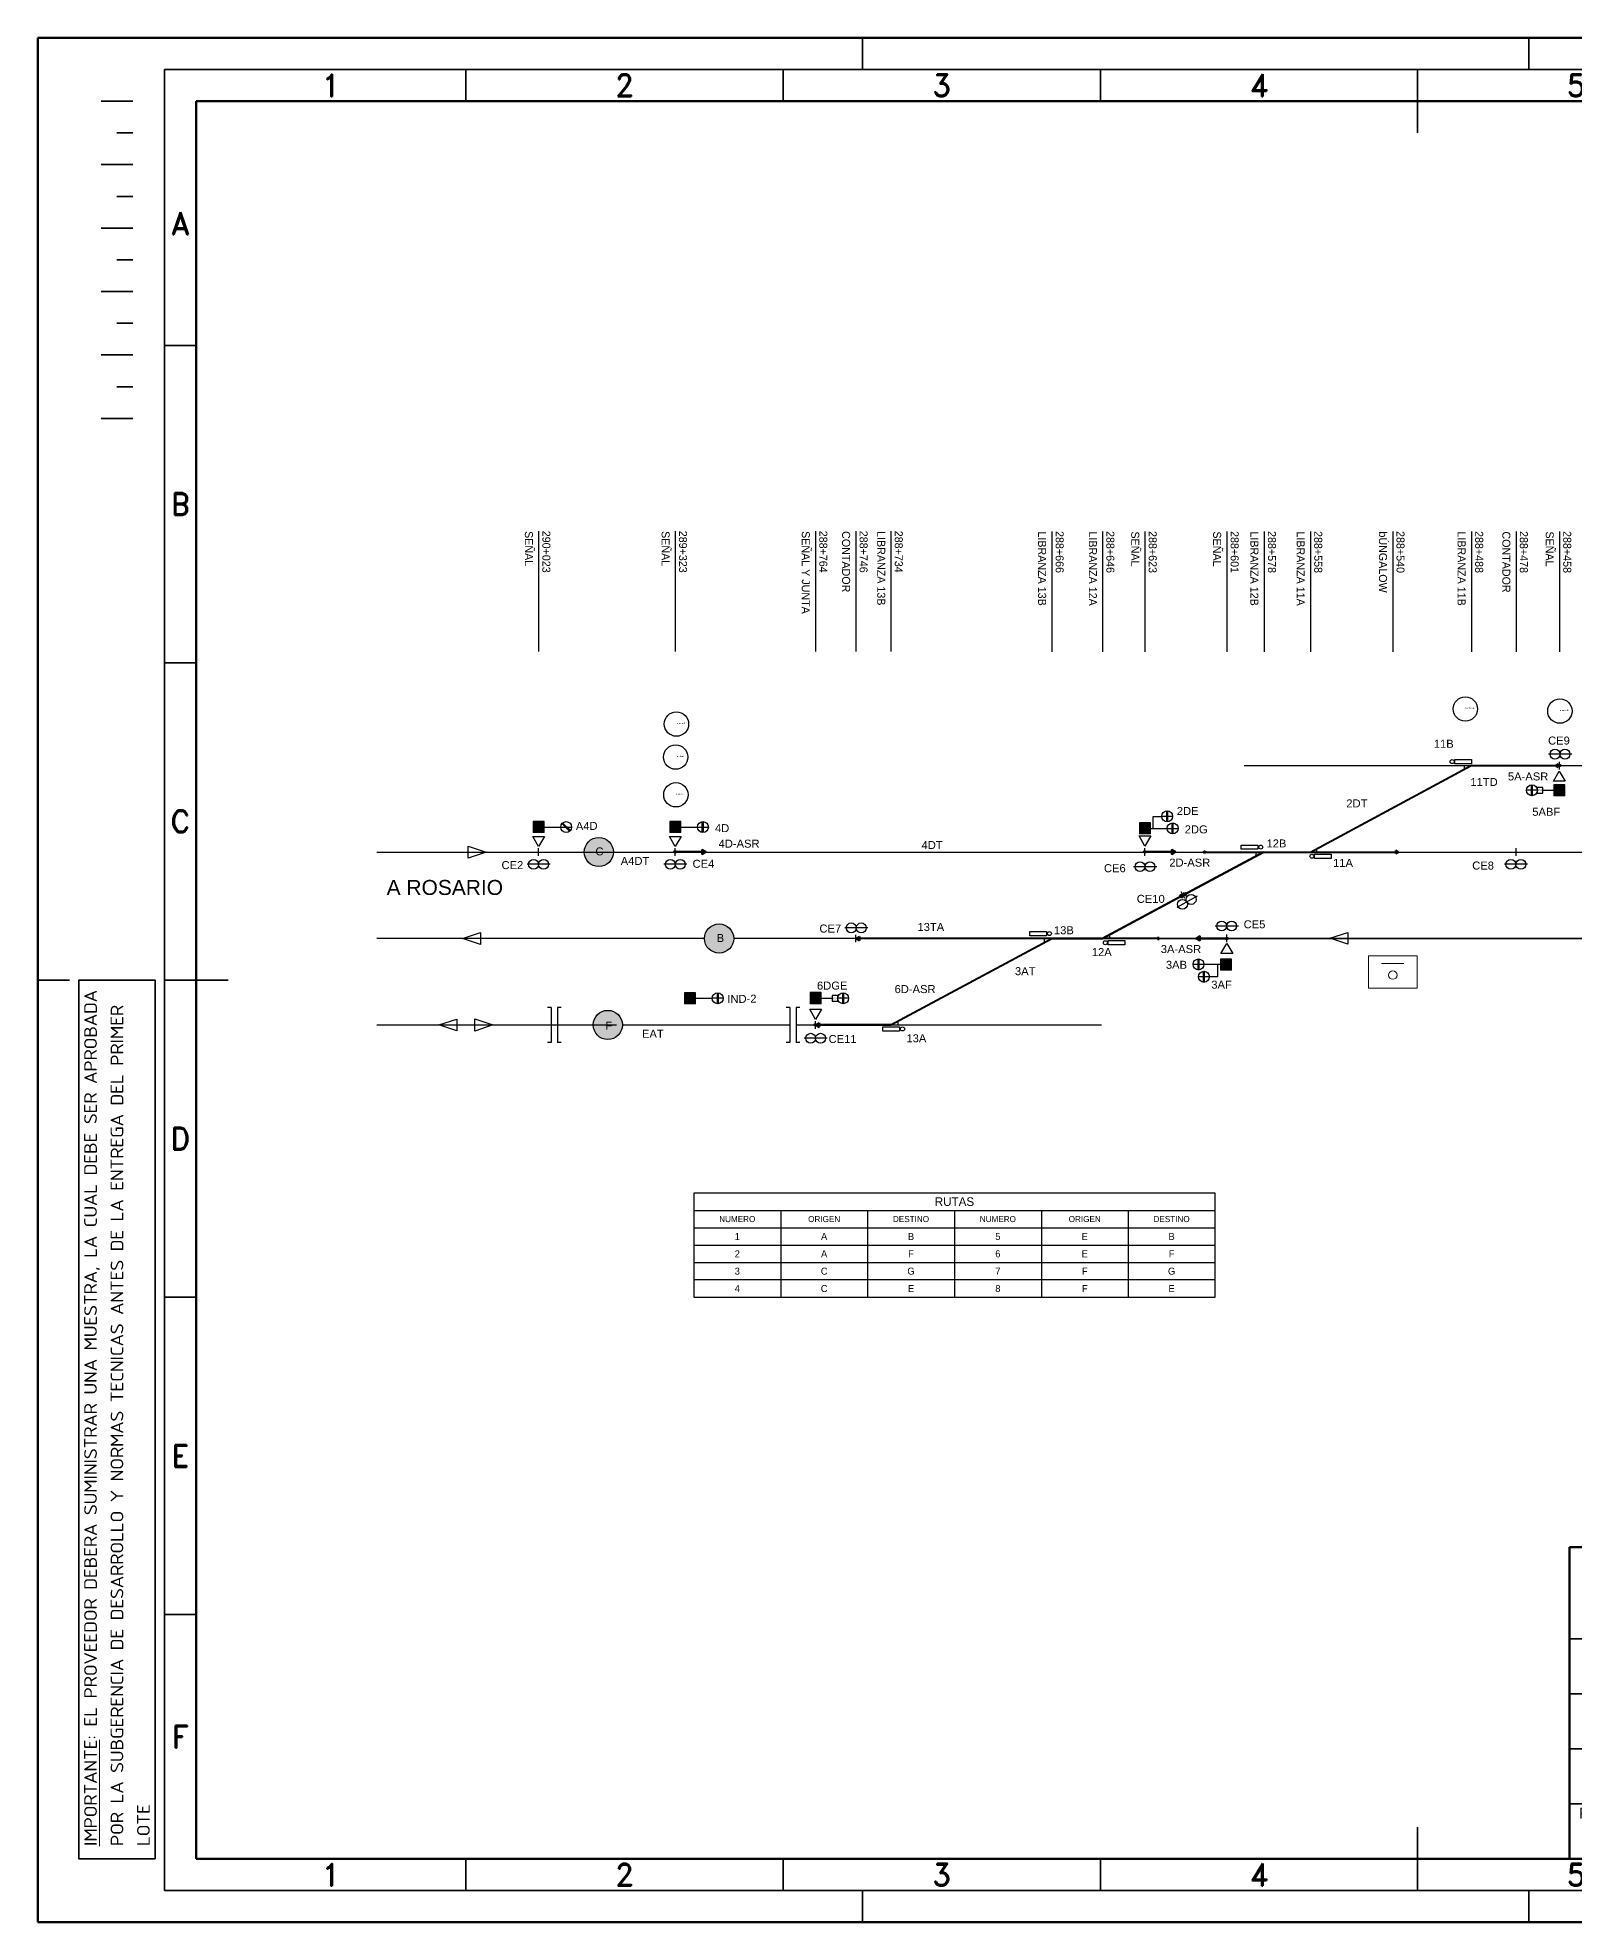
# Model space of a CAD drawing. Header units: millimetres. Extents: x -2239 to 4281, y -4228 to -777.
# Drawn here: x -2239 to 182, y -4228 to -1258 of the extents above; entities that cross this region are included whole.
import ezdxf
from ezdxf.enums import TextEntityAlignment as Align

# ---------------------------------------------------------------- set-up
doc = ezdxf.new("R2010")
doc.units = ezdxf.units.MM
doc.linetypes.add('CENTROX2', pattern=[4, 2.5, -0.5, 0.5, -0.5])
for name, color, linetype, lineweight in [('ASR ASC', 30, 'Continuous', 40), ('ASR DESC', 194, 'Continuous', 40), ('CV1', 14, 'Continuous', 30), ('CV2', 80, 'Continuous', 30), ('CV3', 160, 'Continuous', 30), ('CV6', 130, 'Continuous', 30), ('CV7', 84, 'Continuous', 30), ('EJES', 2, 'CENTROX2', 18), ('Rotulo-Lineas medias', 250, 'Continuous', 35), ('Rótulo-Lineas gruesas', 250, 'Continuous', 70), ('TEXTO', 250, 'Continuous', 18)]:
    doc.layers.add(name, color=color, linetype=linetype, lineweight=lineweight)
for name, color, linetype in [('ATS+CE', 7, 'Continuous'), ('Bases', 7, 'Continuous'), ('BOTONES', 214, 'Continuous'), ('PDF2_Geometría', 7, 'Continuous'), ('PDF2_Texto', 7, 'Continuous'), ('Señales', 7, 'Continuous'), ('Viewport', 7, 'Continuous')]:
    doc.layers.add(name, color=color, linetype=linetype)
doc.layers.add('Trenes Argentinos azu', color=144, linetype='Continuous', lineweight=0, true_color=0x226dab)
doc.layers.add('Trenes Argentinos Celeste', color=153, linetype='Continuous', lineweight=0, true_color=0x34a3ce)
doc.styles.add('ISOCPEUR', font='isocpeur.ttf')
doc.styles.add('PDF Arial', font='arial.ttf')
doc.styles.add('ROMAND', font='romand')

# ---------------------------------------------------------------- blocks, each defined once
blk = doc.blocks.new('a3')
at = {"layer": 'Rotulo-Lineas medias'}
for p, q in [((130, 292), (130, 297)), ((235, 292), (235, 297)), ((415, 292), (20, 292)), ((20, 5), (20, 292)), ((67.5, 292), (67.5, 287)), ((117.5, 292), (117.5, 287)), ((167.5, 292), (167.5, 287)), ((217.5, 292), (217.5, 282)), ((267.5, 292), (267.5, 287)), ((317.5, 292), (317.5, 287)), ((367.5, 292), (367.5, 287)), ((415, 5), (415, 292)), ((10, 287), (15, 287)), ((12.5, 282), (15, 282)), ((10, 277), (15, 277)), ((12.5, 272), (15, 272)), ((10, 267), (15, 267)), ((12.5, 262), (15, 262)), ((10, 257), (15, 257)), ((12.5, 252), (15, 252)), ((10, 247), (15, 247)), ((25, 248.5), (20, 248.5)), ((410, 248.5), (415, 248.5)), ((12.5, 242), (15, 242)), ((15, 237), (10, 237)), ((25, 198.5), (20, 198.5)), ((410, 198.5), (415, 198.5)), ((5, 148.5), (0, 148.5)), ((30, 148.5), (20, 148.5)), ((405, 148.5), (415, 148.5)), ((25, 98.5), (20, 98.5)), ((410, 98.5), (415, 98.5)), ((25, 48.5), (20, 48.5)), ((410, 48.5), (415, 48.5)), ((217.5, 15), (217.5, 10)), ((217.5, 5), (217.5, 15)), ((67.5, 5), (67.5, 10)), ((117.5, 5), (117.5, 10)), ((167.5, 5), (167.5, 10)), ((267.5, 5), (267.5, 10)), ((317.5, 5), (317.5, 10)), ((367.5, 5), (367.5, 10)), ((415, 5), (20, 5)), ((130, 5), (130, 0)), ((235, 5), (235, 0))]:
    blk.add_line(p, q, dxfattribs=at)
blk.add_lwpolyline([(18.5, 10), (18.5, 148.5), (6.5, 148.5), (6.5, 10)], close=True, dxfattribs=at)
at = {"layer": 'Rótulo-Lineas gruesas'}
for p, q in [((420, 297), (0, 297)), ((0, 0), (0, 297)), ((420, 0), (420, 297)), ((410, 287), (25, 287)), ((25, 10), (25, 287)), ((410, 10), (410, 287)), ((410, 10), (25, 10)), ((420, 0), (0, 0))]:
    blk.add_line(p, q, dxfattribs=at)
at = {"layer": 'TEXTO', "char_height": 3.5, "attachment_point": 5, "style": 'ROMAND'}
for s, width, heights, insert in [('\\pxqc;1', 42.5, [5], (46.25, 289.5)), ('\\pxqc;2', 50, [5], (92.5, 289.5)), ('\\pxqc;3', 50, [5], (142.5, 289.5)), ('\\pxqc;4', 50, [5], (192.5, 289.5)), ('\\pxqc;5', 50, [5], (242.5, 289.5)), ('\\pxqc;6', 50, [5], (292.5, 289.5)), ('\\pxqc;7', 50, [5], (342.5, 289.5)), ('\\pxqc;8', 42.5, [5], (388.75, 289.5)), ('\\pxqc;A', 5, [38.5], (22.5, 267.75)), ('\\pxqc;A', 5, [38.5], (412.5, 267.75)), ('\\pxqc;B', 5, [50], (22.5, 223.5)), ('\\pxqc;B', 5, [50], (412.5, 223.5)), ('\\pxqc;C', 5, [50], (22.5, 173.5)), ('\\pxqc;C', 5, [50], (412.5, 173.5)), ('\\pxqc;D', 5, [50], (22.5, 123.5)), ('\\pxqc;D', 5, [50], (412.5, 123.5)), ('\\pxqc;E', 5, [50], (22.5, 73.5)), ('\\pxqc;E', 5, [50], (412.5, 73.5)), ('\\pxqc;F', 5, [38.5], (22.5, 29.25)), ('\\pxqc;F', 5, [38.5], (412.5, 29.25)), ('\\pxqc;1', 42.5, [5], (46.25, 7.5)), ('\\pxqc;2', 50, [5], (92.5, 7.5)), ('\\pxqc;3', 50, [5], (142.5, 7.5)), ('\\pxqc;4', 50, [5], (192.5, 7.5)), ('\\pxqc;5', 50, [5], (242.5, 7.5)), ('\\pxqc;6', 50, [5], (292.5, 7.5)), ('\\pxqc;7', 50, [5], (342.5, 7.5)), ('\\pxqc;8', 42.5, [5], (388.75, 7.5))]:
    blk.add_mtext_dynamic_manual_height_columns(s, width=width, gutter_width=8.5, heights=heights, dxfattribs=dict(at, insert=insert))
at = {"layer": 'TEXTO', "insert": (12.5, 12), "char_height": 2, "attachment_point": 4, "rotation": 90, "style": 'ISOCPEUR'}
blk.add_mtext_dynamic_manual_height_columns('\\pxsm1.25;{\\W1.1;\\T0.97;\\LIMPORTANTE\\l: EL PROVEEDOR DEBERA SUMINISTRAR UNA MUESTRA, LA CUAL DEBE SER APROBADA POR LA SUBGERENCIA DE DESARROLLO Y NORMAS TECNICAS ANTES DE LA ENTREGA DEL PRIMER LOTE}', width=135.1933, gutter_width=9, heights=[0], dxfattribs=at)
blk = doc.blocks.new('Logo institucional')
at = {"layer": 'Trenes Argentinos Celeste'}
h = blk.add_hatch(color=256, dxfattribs=at)
h.dxf.hatch_style = 1
h.paths.add_polyline_path([(-22.5, -4.75), (-22, -4.75), (-22, 4.75), (-22.5, 4.75)])
blk.add_lwpolyline([(-22.5, 4.75), (-22, 4.75), (-22, -4.75), (-22.5, -4.75)], close=True, dxfattribs=at)
at = {"layer": 'Trenes Argentinos azu', "insert": (-20, -0.14), "char_height": 2.5, "attachment_point": 1, "style": 'ROMAND'}
blk.add_mtext_dynamic_manual_height_columns('\\pxsm1.05,ql,t4;{\\fGotham Bold|b1|i0|c0|p2;\\H1.6x;\\T0.97;OPERACIONES}', width=42.5, gutter_width=9, heights=[4.11], dxfattribs=at)
at = {"layer": 'Trenes Argentinos Celeste', "insert": (-20, 4.29), "char_height": 2.5, "attachment_point": 1, "style": 'ROMAND'}
blk.add_mtext_dynamic_manual_height_columns('\\pxsm1.05,ql,t4;{\\fGotham Bold|b1|i0|c0|p2;\\T0.98;TRENES ARGENTINOS}', width=42.5, gutter_width=9, heights=[0], dxfattribs=at)
blk = doc.blocks.new('Rotulo SOFSE2')
blk.add_lwpolyline([(-110.5, 5.5), (-110.5, 3.5), (-106.5, 2.5), (-106.5, 6.5), (-110.5, 5.5)])
for radius in [2, 1]:
    blk.add_circle((-101.5, 4.5), radius)
at = {"layer": 'EJES', "ltscale": 0.5}
blk.add_line((-101.5, 7.5), (-101.5, 1.5), dxfattribs=at)
at = {"layer": 'EJES'}
blk.add_line((-111.5, 4.5), (-98.5, 4.5), dxfattribs=at)
at = {"layer": 'Rotulo-Lineas medias'}
for p, q in [((-113, 51), (-113, 0)), ((-175, 36), (-113, 36)), ((0, 27), (-175, 27)), ((-97, 27), (-97, 0)), ((-57, 27), (-57, 0)), ((-41, 27), (-41, 0)), ((-9, 27), (-9, 18)), ((-41, 22.5), (-113, 22.5)), ((0, 18), (-175, 18)), ((-113, 13.5), (-41, 13.5)), ((0, 9), (-175, 9)), ((-77, 9), (-77, 0))]:
    blk.add_line(p, q, dxfattribs=at)
blk.add_lwpolyline([(-4.5, 23.75), (-7.5, 18.8), (-1.5, 18.8)], close=True, dxfattribs=at)
at = {"layer": 'Rótulo-Lineas gruesas'}
for p, q in [((-175, 51), (-175, 0)), ((-175, 51), (0, 51)), ((0, 51), (0, 0)), ((0, 0), (-175, 0))]:
    blk.add_line(p, q, dxfattribs=at)
at = {"layer": 'TEXTO'}
blk.add_line((-48.56, 4.22), (-49.44, 1.78), dxfattribs=at)
blk.add_blockref('Logo institucional', (-144, 43.5), dxfattribs=at)
at = {"layer": 'TEXTO', "style": 'ISOCPEUR'}
for s, width, gutter_width, heights, insert, char_height, attachment_point in [('{\\W1.1;GERENCIA DE INGENIERIA E INFRAESTRUCTURA}', 60.964, 9, [10.57], (-144, 31.5), 3, 5), ('\\pxql;{\\W1.1;PLANO N°:}', 17.0372, 10, [0], (-40, 26), 1.8, 1), ('\\pxqc;{\\W1.1;REV.}', 6.0127, 10, [0], (-7.51, 26), 1.8, 1), ('{\\W1.1;DIBUJO:}', 12.5, 9, [0], (-111.8, 20.25), 1.8, 4), ('{\\W1.1;REVISO:}', 12.5, 9, [0], (-111.8, 15.75), 1.8, 4), ('{\\W1.1;SE COMPLEMENTA CON:}', 28.0595, 10, [0], (-40, 17), 1.8, 1), ('{\\W1.1;APROBO:}', 12.5, 9, [0], (-111.8, 11.25), 1.8, 4), ('\\pxsm0.9;{\\W1.1;Representación cotas y símbolos: Normas IRAM.\\PTolerancias no indicadas según IRAM:\\P2768-1 Clase m y 2768-2 Clase K.}', 63.25, 10, [0], (-144, 4.5), 1.8, 5), ('{\\W1.1;ESCALA}', 17.5, 12.5, [0], (-87, 6), 1.8, 5), ('{\\W1.1;FORMATO}', 17.5, 12.5, [0], (-67, 6), 1.8, 5), ('{\\W1.1;HOJA}', 14.9699, 12.5, [0], (-49, 6), 1.8, 5), ('{\\W1.1;CATALOGO:}', 14.0753, 10, [0], (-40, 8), 1.8, 1)]:
    blk.add_mtext_dynamic_manual_height_columns(s, width=width, gutter_width=gutter_width, heights=heights, dxfattribs=dict(at, insert=insert, char_height=char_height, attachment_point=attachment_point))
at = {"layer": 'TEXTO', "style": 'ISOCPEUR', "width": 1.1}
for tag, height, p in [('ELEMENTO/CONJUNTO', 3, (-56.5, 47)), ('PARTE/GRUPO', 3, (-56.5, 39)), ('TEMA/CLASIFICACION', 3, (-56.5, 31)), ('FECHA_PROY_REL', 1.8, (-49, 24.75)), ('AREA', 2.5, (-144, 22.5)), ('R', 2.5, (-4.5, 20.6)), ('FECHA_DIB', 1.8, (-49, 20.25)), ('FECHA_REV', 1.8, (-49, 15.75)), ('FECHA_APROBO', 1.8, (-49, 11.25)), ('ESCALA', 1.8, (-87, 3)), ('FORMATO', 1.8, (-67, 3)), ('HN°', 1.8, (-51.5, 3)), ('HT', 1.8, (-46.5, 3))]:
    blk.add_attdef(tag, text='', height=height, dxfattribs=at).set_placement(p, align=Align.MIDDLE_CENTER)
for tag, p in [('PROY./REL.', (-112, 24.75)), ('PROYECTO/RELEVO', (-96, 24.75)), ('DIBUJO', (-96, 20.25)), ('REVISO', (-96, 15.75)), ('APROBO', (-96, 11.25))]:
    blk.add_attdef(tag, text='', height=1.8, dxfattribs=at).set_placement(p, align=Align.MIDDLE_LEFT)
blk = doc.blocks.new('identificador')
at = {"layer": 'BOTONES'}
blk.add_circle((-1233.6, -2451.6), 19.2, dxfattribs=at)
blk.add_attdef('ID1', (-1233.6, -2451.6), '', height=2.5, dxfattribs=at)

msp = doc.modelspace()

# ---------------------------------------------------------------- hatches: boundary and pattern name
at = {"layer": 'ASR ASC'}
h = msp.add_hatch(color=1, dxfattribs=at)
h.dxf.hatch_style = 1
h.paths.add_polyline_path([(157.6, -2406.3, 0.779552), (160.5, -2405.6), (159, -2405.6)])
h.paths.add_polyline_path([(157.6, -2406.3), (159, -2405.6), (157.5, -2405.6, 0.123878)])
h.paths.add_polyline_path([(157.5, -2405.6), (159, -2405.6), (160.5, -2405.6, 0.380776), (159.1, -2404.1), (159.1, -2404.2), (158.4, -2404.2, 0.301967)])
h = msp.add_hatch(color=256, dxfattribs=at)
h.dxf.hatch_style = 1
h.paths.add_polyline_path([(-432.9, -2609.2, 0.779552), (-435.7, -2609.9), (-434.2, -2609.9)])
h.paths.add_polyline_path([(-432.9, -2609.2), (-434.2, -2609.9), (-432.7, -2609.9, 0.123878)])
h.paths.add_polyline_path([(-432.7, -2609.9), (-434.2, -2609.9), (-435.7, -2609.9, 0.380776), (-434.4, -2611.4), (-434.4, -2611.3), (-433.7, -2611.3, 0.301967)])
h = msp.add_hatch(color=1, dxfattribs=at)
h.dxf.hatch_style = 1
h.paths.add_polyline_path([(-434.2, -2609.9), (-429.3, -2609.9), (-430.5, -2607.9)])
h.paths.add_polyline_path([(-434.2, -2609.9), (-430.5, -2607.9), (-431.8, -2605.7)])
h = msp.add_hatch(color=256, dxfattribs=at)
h.dxf.hatch_style = 1
h.paths.add_polyline_path([(-944.2, -2681.4), (-944.2, -2678.1), (-949.9, -2678.1)])
h.paths.add_polyline_path([(-950, -2678.1), (-944.2, -2678.1), (-944.2, -2674.7)])
h = msp.add_hatch(color=1, dxfattribs=at)
h.dxf.hatch_style = 1
edge = h.paths.add_edge_path()
edge.add_arc((-365.2, -2677.8), 1.5, 0, 360)
h.paths.add_polyline_path([(-407.7, -2681.3), (-407.7, -2678), (-413.5, -2678)])
h.paths.add_polyline_path([(-413.5, -2678), (-407.7, -2678), (-407.7, -2674.6)])
h = msp.add_hatch(color=256, dxfattribs=at)
h.dxf.hatch_style = 1
h.paths.add_polyline_path([(-1007.6, -2817.7), (-1007.6, -2814.4), (-1013.3, -2814.4)])
h.paths.add_polyline_path([(-1013.4, -2814.3), (-1007.6, -2814.3), (-1007.6, -2811)])
at = {"layer": 'ASR DESC'}
h = msp.add_hatch(color=256, dxfattribs=at)
h.dxf.hatch_style = 1
h.paths.add_polyline_path([(154.7, -2408), (154.7, -2403.1), (156.7, -2404.3)])
h.paths.add_polyline_path([(154.7, -2408), (156.7, -2404.3), (159, -2405.6)])
h = msp.add_hatch(color=1, dxfattribs=at)
h.dxf.hatch_style = 1
edge = h.paths.add_edge_path()
edge.add_arc((-1234.6, -2541.8), 1.5, 180, 540)
h.paths.add_polyline_path([(-1192, -2538.4), (-1192, -2541.7), (-1186.2, -2541.7)])
h.paths.add_polyline_path([(-1186.2, -2541.7), (-1192, -2541.7), (-1192, -2545.1)])
h = msp.add_hatch(color=1, dxfattribs=at)
h.dxf.hatch_style = 1
edge = h.paths.add_edge_path()
edge.add_arc((-494.3, -2541.8), 1.5, 180, 540)
h.paths.add_polyline_path([(-451.8, -2538.4), (-451.8, -2541.7), (-445.9, -2541.7)])
h.paths.add_polyline_path([(-445.9, -2541.7), (-451.8, -2541.7), (-451.8, -2545.1)])
h = msp.add_hatch(color=256, dxfattribs=at)
h.dxf.hatch_style = 1
h.paths.add_polyline_path([(-401.7, -2541.8, 0.123825), (-401.5, -2542.5), (-398.9, -2541.1, 0.779636)])
h.paths.add_polyline_path([(-398.7, -2541.8, 0.123825), (-398.9, -2541.1), (-401.5, -2542.5, 0.779636)])
h = msp.add_hatch(color=256, dxfattribs=at)
h.dxf.hatch_style = 1
h.paths.add_polyline_path([(-98.9, -2544.3), (-98.9, -2539.4), (-96.9, -2540.5)])
h.paths.add_polyline_path([(-98.9, -2544.3), (-96.9, -2540.5), (-94.6, -2541.8)])
h = msp.add_hatch(color=1, dxfattribs=at)
h.dxf.hatch_style = 1
h.paths.add_polyline_path([(-436.8, -2614.1), (-439.2, -2609.8), (-436.8, -2609.9)])
h.paths.add_polyline_path([(-436.8, -2614.1), (-436.8, -2609.9), (-434.2, -2609.9)])
h = msp.add_hatch(color=1, dxfattribs=at)
h.dxf.hatch_style = 1
h.paths.add_polyline_path([(-1014.9, -2814.3, 0.123825), (-1014.7, -2815), (-1012.1, -2813.6, 0.779636)])
h.paths.add_polyline_path([(-1011.9, -2814.3, 0.123825), (-1012.1, -2813.6), (-1014.7, -2815, 0.779636)])
at = {"layer": 'Bases'}
h = msp.add_hatch(color=256, dxfattribs=at)
h.dxf.hatch_style = 1
h.paths.add_polyline_path([(150, -2453.3), (167.4, -2453.3), (167.4, -2435.9), (150, -2435.9)])
h = msp.add_hatch(color=256, dxfattribs=at)
h.dxf.hatch_style = 1
h.paths.add_polyline_path([(-1458.7, -2511.3), (-1441.3, -2511.3), (-1441.3, -2493.8), (-1458.7, -2493.8)])
h = msp.add_hatch(color=256, dxfattribs=at)
h.dxf.hatch_style = 1
h.paths.add_polyline_path([(-1243.3, -2511.3), (-1225.8, -2511.3), (-1225.8, -2493.8), (-1243.3, -2493.8)])
h = msp.add_hatch(color=256, dxfattribs=at)
h.dxf.hatch_style = 1
h.paths.add_polyline_path([(-503, -2513.4), (-485.5, -2513.4), (-485.5, -2495.9), (-503, -2495.9)])
h = msp.add_hatch(color=256, dxfattribs=at)
h.dxf.hatch_style = 1
h.paths.add_polyline_path([(-375.3, -2727.9), (-357.9, -2727.9), (-357.9, -2710.4), (-375.3, -2710.4)])
h = msp.add_hatch(color=256, dxfattribs=at)
h.dxf.hatch_style = 1
h.paths.add_polyline_path([(-1219.9, -2781.1), (-1202.5, -2781.1), (-1202.5, -2763.6), (-1219.9, -2763.6)])
h = msp.add_hatch(color=256, dxfattribs=at)
h.dxf.hatch_style = 1
h.paths.add_polyline_path([(-1022.1, -2780.9), (-1004.7, -2780.9), (-1004.7, -2763.4), (-1022.1, -2763.4)])
at = {"layer": 'Señales', "true_color": 0xffffff}
h = msp.add_hatch(color=7, dxfattribs=at)
h.dxf.hatch_style = 1
h.paths.add_polyline_path([(-1332.1, -2541.8, 1), (-1378.1, -2541.8, 1)])
h = msp.add_hatch(color=7, dxfattribs=at)
h.dxf.hatch_style = 1
h.paths.add_polyline_path([(-1142.5, -2678.1, 1), (-1188.5, -2678.1, 1)])
h = msp.add_hatch(color=7, dxfattribs=at)
h.dxf.hatch_style = 1
h.paths.add_polyline_path([(-1318, -2814.3, 1), (-1363.9, -2814.3, 1)])

# ---------------------------------------------------------------- linework, layer by layer
at = {"lineweight": 13}
msp.add_lwpolyline([(-65.5, -2756.3), (-142, -2756.3), (-142, -2705.2), (-65.5, -2705.2)], close=True, dxfattribs=at)
msp.add_lwpolyline([(-86, -2717.6), (-121.6, -2717.6)], dxfattribs=at)
msp.add_circle((-103.7, -2735.7), 6.71, dxfattribs=at)
at = {"layer": 'ASR ASC', "color": 1}
for p, q in [((-233.5, -2541.8), (20.1, -2405.6)), ((20.1, -2405.6), (159, -2405.6)), ((-307.4, -2541.8), (-434.2, -2609.9)), ((-307.4, -2541.8), (-233.5, -2541.8)), ((-434.2, -2609.9), (-431.8, -2605.7)), ((-434.2, -2609.9), (-429.3, -2609.9)), ((-431.8, -2605.7), (-429.3, -2609.9)), ((-407.7, -2674.6), (-407.7, -2681.3))]:
    msp.add_line(p, q, dxfattribs=at)
at = {"layer": 'ASR ASC'}
for p, q in [((-434.2, -2609.9), (-561, -2678.1)), ((-950, -2678.1), (-944.2, -2674.7)), ((-473.2, -2678.1), (-950, -2678.1)), ((-950, -2678.1), (-944.2, -2681.4)), ((-944.2, -2674.7), (-944.2, -2681.4)), ((-894.6, -2814.3), (-641, -2678.1)), ((-473.2, -2675.3), (-473.2, -2680.9)), ((-1013.4, -2814.3), (-1007.6, -2811)), ((-894.6, -2814.3), (-1013.4, -2814.3)), ((-1013.4, -2814.3), (-1007.6, -2817.7)), ((-1007.6, -2811), (-1007.6, -2817.7))]:
    msp.add_line(p, q, dxfattribs=at)
at = {"layer": 'ASR ASC', "color": 1}
msp.add_lwpolyline([(-413.4, -2678), (-363.7, -2678), (-413.4, -2678), (-407.6, -2674.6), (-413.4, -2678), (-407.6, -2681.3)], close=True, dxfattribs=at)
for centre in [(159, -2405.6), (-365.2, -2678)]:
    msp.add_circle(centre, 1.5, dxfattribs=at)
at = {"layer": 'ASR ASC'}
msp.add_circle((-434.2, -2609.9), 1.5, dxfattribs=at)
at = {"layer": 'ASR DESC'}
for p, q in [((-233.5, -2541.8), (20.1, -2405.6)), ((20.1, -2405.6), (154.7, -2405.6)), ((159, -2405.6), (154.7, -2403.1)), ((154.7, -2408), (154.7, -2403.1)), ((154.7, -2408), (159, -2405.6)), ((-434.2, -2609.9), (-307.4, -2541.8)), ((-400.2, -2541.8), (-307.4, -2541.8)), ((-307.4, -2541.8), (-233.5, -2541.8)), ((-233.5, -2541.8), (-98.9, -2541.8)), ((-94.6, -2541.8), (-98.9, -2539.4)), ((-98.9, -2544.3), (-98.9, -2539.4)), ((-98.9, -2544.3), (-94.6, -2541.8))]:
    msp.add_line(p, q, dxfattribs=at)
at = {"layer": 'ASR DESC', "color": 1}
for p, q in [((-1192, -2545.1), (-1192, -2538.4)), ((-451.8, -2545.1), (-451.8, -2538.4)), ((-561, -2678.1), (-438, -2612)), ((-434.2, -2609.9), (-439.2, -2609.8)), ((-436.8, -2614.1), (-439.2, -2609.8)), ((-436.8, -2614.1), (-434.2, -2609.9)), ((-894.6, -2814.3), (-641, -2678.1)), ((-641, -2678.1), (-561, -2678.1)), ((-1013.4, -2814.3), (-894.6, -2814.3))]:
    msp.add_line(p, q, dxfattribs=at)
for points in [[(-1186.3, -2541.7), (-1236.1, -2541.7), (-1186.3, -2541.7), (-1192.1, -2545.1), (-1186.3, -2541.7), (-1192.1, -2538.4)], [(-446, -2541.7), (-495.8, -2541.7), (-446, -2541.7), (-451.8, -2545.1), (-446, -2541.7), (-451.8, -2538.4)]]:
    msp.add_lwpolyline(points, close=True, dxfattribs=at)
for centre in [(-1234.6, -2541.7), (-494.3, -2541.7), (-1013.4, -2814.3), (-1013.4, -2814.3)]:
    msp.add_circle(centre, 1.5, dxfattribs=at)
at = {"layer": 'ASR DESC'}
msp.add_circle((-400.2, -2541.8), 1.5, dxfattribs=at)
at = {"layer": 'ATS+CE'}
for p, q in [((178.3, -2387.6), (141.9, -2387.6)), ((-1431.5, -2561.2), (-1468, -2561.2)), ((-1216.1, -2561.2), (-1252.5, -2561.2)), ((-475.8, -2564.9), (-512.2, -2564.9)), ((108.9, -2561.2), (72.4, -2561.2)), ((-412.2, -2611.5), (-444.1, -2629.1)), ((-930.9, -2661.3), (-967.3, -2661.3)), ((-347, -2658.4), (-383.4, -2658.4)), ((-994.9, -2835.3), (-1031.4, -2835.3))]:
    msp.add_line(p, q, dxfattribs=at)
at = {"layer": 'ATS+CE', "lineweight": -3}
for points in [[(159, -2411.5), (159, -2399.7)], [(-494.3, -2547.6), (-494.3, -2535.8)], [(-365.2, -2683.8), (-365.2, -2671.9)]]:
    msp.add_lwpolyline(points, dxfattribs=at)
for points in [[(149.6, -2430.3), (158.7, -2414.3), (168, -2430.3)], [(-1440.8, -2517.1), (-1450, -2533.1), (-1459.3, -2517.1)], [(-1225.5, -2517.1), (-1234.6, -2533.1), (-1243.8, -2517.1)], [(-485, -2516.5), (-494.3, -2532.4), (-503.5, -2516.5)], [(-374.5, -2701.9), (-365.2, -2685.9), (-355.9, -2701.9)], [(-1004.3, -2789.6), (-1013.4, -2805.8), (-1022.7, -2789.6)]]:
    msp.add_lwpolyline(points, close=True, dxfattribs=at)
at = {"layer": 'ATS+CE'}
for centre in [(152, -2387.6), (167.7, -2387.6), (-1457.9, -2561.2), (-1442.2, -2561.2), (-1242.4, -2561.2), (-1226.7, -2561.2), (82.5, -2561.2), (98.2, -2561.2), (-502.1, -2564.9), (-486.4, -2564.9), (-421.5, -2616.6), (-435.2, -2624.2), (-957.2, -2661.3), (-941.5, -2661.3), (-373.3, -2658.4), (-357.6, -2658.4), (-1021.2, -2835.3), (-1005.6, -2835.3)]:
    msp.add_circle(centre, 7.83, dxfattribs=at)
at = {"layer": 'Bases'}
for p, q in [((167.4, -2435.9), (150, -2435.9)), ((167.4, -2453.3), (167.4, -2435.9)), ((-1441.3, -2493.8), (-1458.7, -2493.8)), ((-1441.3, -2511.3), (-1441.3, -2493.8)), ((-1225.8, -2493.8), (-1243.3, -2493.8)), ((-1225.8, -2511.3), (-1225.8, -2493.8)), ((-485.5, -2495.9), (-503, -2495.9)), ((-485.5, -2513.4), (-485.5, -2495.9)), ((-357.9, -2710.4), (-375.3, -2710.4)), ((-357.9, -2727.9), (-357.9, -2710.4)), ((-1202.5, -2763.6), (-1219.9, -2763.6)), ((-1202.5, -2781.1), (-1202.5, -2763.6)), ((-1004.7, -2763.4), (-1022.1, -2763.4)), ((-1004.7, -2780.9), (-1004.7, -2763.4))]:
    msp.add_line(p, q, dxfattribs=at)
at = {"layer": 'Bases', "lineweight": -3}
for points in [[(150, -2435.9), (150, -2453.3)], [(167.4, -2453.3), (150, -2453.3)], [(-1458.7, -2493.8), (-1458.7, -2511.3)], [(-1243.3, -2493.8), (-1243.3, -2511.3)], [(-1441.3, -2511.3), (-1458.7, -2511.3)], [(-1225.8, -2511.3), (-1243.3, -2511.3)], [(-503, -2495.9), (-503, -2513.4)], [(-485.5, -2513.4), (-503, -2513.4)], [(-375.3, -2710.4), (-375.3, -2727.9)], [(-357.9, -2727.9), (-375.3, -2727.9)], [(-1219.9, -2763.6), (-1219.9, -2781.1)], [(-1202.5, -2781.1), (-1219.9, -2781.1)], [(-1022.1, -2763.4), (-1022.1, -2780.9)], [(-1004.7, -2780.9), (-1022.1, -2780.9)]]:
    msp.add_lwpolyline(points, dxfattribs=at)
at = {"layer": 'CV1'}
for p, q in [((-338, -2405.6), (159, -2405.6)), ((20.1, -2405.6), (-233.5, -2541.8)), ((-494.3, -2541.8), (90.6, -2541.8)), ((-434, -2609.9), (-307.4, -2541.8))]:
    msp.add_line(p, q, dxfattribs=at)
at = {"layer": 'CV2'}
msp.add_line((-365.2, -2678.1), (507.8, -2678), dxfattribs=at)
at = {"layer": 'CV3'}
for p, q in [((-560.9, -2678), (-434, -2609.9)), ((-950, -2678.1), (-365.2, -2678)), ((-641, -2678.1), (-894.6, -2814.3)), ((-1013.4, -2814.3), (-562.9, -2814.3))]:
    msp.add_line(p, q, dxfattribs=at)
at = {"layer": 'CV6'}
msp.add_line((-1234.6, -2541.8), (-494.3, -2541.8), dxfattribs=at)
at = {"layer": 'CV7'}
msp.add_line((-1450, -2541.8), (-1234.6, -2541.8), dxfattribs=at)
at = {"layer": 'PDF2_Geometría', "lineweight": -3}
for points in [[(-1450, -2036.1), (-1450, -2225.8)], [(-1234.6, -2036.1), (-1234.6, -2225.8)], [(-1013.5, -2036.1), (-1013.5, -2225.8)], [(-950, -2036.1), (-950, -2225.8)], [(-894.6, -2036.1), (-894.6, -2225.8)], [(-641, -2036.6), (-641, -2226.3)], [(-561, -2036.6), (-561, -2226.3)], [(-494.3, -2036.6), (-494.3, -2226.3)], [(-365.2, -2036.6), (-365.2, -2226.3)], [(-306.4, -2036.6), (-306.4, -2226.3)], [(-233.5, -2036.6), (-233.5, -2226.3)], [(-103.8, -2036.6), (-103.8, -2226.3)], [(20.2, -2036.6), (20.2, -2226.3)], [(90.6, -2036.6), (90.6, -2226.3)], [(159, -2036.6), (159, -2226.3)], [(-338, -2405.6), (74.7, -2405.6)], [(20.1, -2405.6), (-233.5, -2541.8)], [(9, -2405.6), (9, -2411.4)], [(74.7, -2405.6), (428.9, -2405.6)], [(-1704.8, -2541.8), (-1272.6, -2541.8)], [(-1450, -2547.7), (-1450, -2535.9)], [(-1272.6, -2541.8), (-947.3, -2541.8)], [(-1234.6, -2547.7), (-1234.6, -2535.9)], [(-947.3, -2541.8), (166.3, -2541.8)], [(-307.4, -2541.8), (-561, -2678.1)], [(-505.5, -2541.8), (166.3, -2541.8)], [(-319, -2548), (-319, -2541.8)], [(-223.3, -2541.8), (-223.3, -2536.4)], [(90.6, -2547.6), (90.6, -2535.8)], [(166.3, -2541.8), (1557.1, -2541.8)], [(-431.4, -2615.1), (-437.1, -2604.8)], [(-950, -2684), (-950, -2672.2)], [(-549.6, -2678.1), (-549.6, -2671.9)], [(-365.2, -2683.9), (-365.2, -2672)], [(-1188.5, -2678.1), (-1704.8, -2678.1)], [(659.1, -2678.1), (-1142.5, -2678.1)], [(-641, -2678.1), (-894.6, -2814.3)], [(-652.6, -2684.3), (-652.6, -2678.1)], [(160.9, -2678.1), (167.4, -2678.1)], [(-1430.3, -2786.8), (-1436.2, -2786.8)], [(-1430.3, -2786.8), (-1430.3, -2841.9)], [(-1420.4, -2786.8), (-1420.4, -2841.9)], [(-1414.4, -2786.8), (-1420.4, -2786.8)], [(-1054.1, -2786.8), (-1060, -2786.8)], [(-1054.1, -2786.8), (-1054.1, -2841.9)], [(-1044.2, -2786.8), (-1044.2, -2841.9)], [(-1038.2, -2786.8), (-1044.2, -2786.8)], [(-1704.8, -2814.3), (-1327.1, -2814.3)], [(-1420.4, -2814.3), (-1363.9, -2814.3)], [(-1420.4, -2814.3), (-1367.2, -2814.3)], [(-1318, -2814.3), (-1054.1, -2814.3)], [(-1044.2, -2814.3), (-562.9, -2814.3)], [(-1013.4, -2820.2), (-1013.4, -2808.4)], [(-883.2, -2814.3), (-883.2, -2808.2)], [(-1430.3, -2841.9), (-1436.2, -2841.9)], [(-1414.4, -2841.9), (-1420.4, -2841.9)], [(-1054.1, -2841.9), (-1060, -2841.9)], [(-1038.2, -2841.9), (-1044.2, -2841.9)]]:
    msp.add_lwpolyline(points, dxfattribs=at)
for points in [[(20.5, -2402.7), (-5.7, -2402.7), (-5.7, -2396.1), (20.5, -2396.1)], [(-1561.2, -2532.5), (-1532.7, -2541.8), (-1561.2, -2551.6)], [(-342.5, -2530.9), (-316.4, -2530.9), (-316.4, -2537.4), (-342.5, -2537.4)], [(-200.6, -2551.8), (-226.8, -2551.8), (-226.8, -2545.3), (-200.6, -2545.3)], [(-1541.5, -2687.3), (-1569.9, -2678.1), (-1541.5, -2668.6)], [(-675.5, -2667.2), (-649.4, -2667.2), (-649.4, -2673.7), (-675.5, -2673.7)], [(-174.5, -2687), (-203, -2677.7), (-174.5, -2668.4)], [(-526, -2688), (-552.2, -2688), (-552.2, -2681.5), (-526, -2681.5)], [(-1578.9, -2823.8), (-1607.4, -2814.3), (-1578.9, -2805)], [(-1550.6, -2804.9), (-1522, -2814.1), (-1550.6, -2823.9)], [(-907.2, -2817.4), (-881, -2817.4), (-881, -2823.9), (-907.2, -2823.9)]]:
    msp.add_lwpolyline(points, close=True, dxfattribs=at)
for centre in [(-10.1, -2399.3), (-311.7, -2534.1), (-231.2, -2548.4), (-644.8, -2670.3), (-556.6, -2684.7), (-876.4, -2820.6)]:
    msp.add_circle(centre, 3.18, dxfattribs=at)
at = {"layer": 'PDF2_Texto'}
for p, q in [((-1205.3, -3106.6), (-383.8, -3106.6)), ((-1068.4, -3106.6), (-1068.4, -3243.5)), ((-931.5, -3106.6), (-931.5, -3243.5)), ((-794.5, -3106.6), (-794.5, -3243.5)), ((-657.6, -3106.6), (-657.6, -3243.5)), ((-520.7, -3106.6), (-520.7, -3243.5)), ((-1205.3, -3134), (-383.8, -3134)), ((-1205.3, -3161.3), (-383.8, -3161.3)), ((-1205.3, -3188.7), (-383.8, -3188.7)), ((-383.8, -3216.1), (-1205.3, -3216.1))]:
    msp.add_line(p, q, dxfattribs=at)
at = {"layer": 'PDF2_Texto', "lineweight": -3}
msp.add_lwpolyline([(-1205.3, -3079.2), (-1205.3, -3243.5), (-383.8, -3243.5), (-383.8, -3079.2)], close=True, dxfattribs=at)
at = {"layer": 'Señales'}
for p, q in [((124, -2444.5), (106.9, -2444.5)), ((-450.8, -2485.6), (-467.9, -2485.6)), ((-392.9, -2738.5), (-410, -2738.5)), ((-1159.3, -2772.3), (-1176.3, -2772.3)), ((-961.5, -2772.3), (-978.5, -2772.3))]:
    msp.add_line(p, q, dxfattribs=at)
at = {"layer": 'Señales', "lineweight": -3}
for points in [[(114.6, -2436), (114.6, -2453.2)], [(116.2, -2436), (116.2, -2453.2)], [(158.7, -2444.6), (132.7, -2444.6)], [(158.7, -2435.9), (158.7, -2453.3)], [(-1450, -2511.3), (-1450, -2493.8)], [(-1234.6, -2511.3), (-1234.6, -2493.8)], [(-1234.6, -2511.3), (-1234.6, -2493.8)], [(-1192, -2511.3), (-1192, -2494)], [(-1190.2, -2511.3), (-1190.2, -2494)], [(-481.2, -2504.6), (-481.2, -2485.6), (-467.9, -2485.6)], [(-460.3, -2477), (-460.3, -2494.3)], [(-458.7, -2477), (-458.7, -2494.3)], [(-1450, -2502.6), (-1415.1, -2502.6), (-1397.9, -2502.6)], [(-1413.3, -2497.1), (-1401, -2509.3)], [(-1412.1, -2495.8), (-1399.7, -2508)], [(-1234.6, -2502.6), (-1199.9, -2502.6), (-1182.4, -2502.6)], [(-494.3, -2513.4), (-494.3, -2495.9)], [(-494.3, -2504.6), (-476.8, -2504.6), (-459.4, -2504.6), (-441.9, -2504.6)], [(-451.4, -2513.4), (-451.4, -2496.1)], [(-449.8, -2513.4), (-449.8, -2496.1)], [(-366.6, -2719.1), (-384, -2719.1), (-401.5, -2719.1), (-418.7, -2719.1)], [(-410.9, -2710.6), (-410.9, -2727.9)], [(-409.3, -2710.6), (-409.3, -2727.9)], [(-402.4, -2729.9), (-402.4, -2747.2)], [(-400.8, -2729.9), (-400.8, -2747.2)], [(-379.7, -2719.1), (-379.7, -2738.4), (-392.8, -2738.4)], [(-366.6, -2710.4), (-366.6, -2727.9)], [(-1211.2, -2763.4), (-1211.2, -2780.9)], [(-1211.2, -2781.1), (-1211.2, -2763.6)], [(-1211.2, -2772.3), (-1176.3, -2772.3)], [(-1168.7, -2763.7), (-1168.7, -2781)], [(-1167.1, -2763.7), (-1167.1, -2781)], [(-1013.4, -2763.4), (-1013.4, -2780.9)], [(-1013.4, -2781.1), (-1013.4, -2763.6)], [(-1013.4, -2772.3), (-987.2, -2772.3)], [(-970.9, -2763.7), (-970.9, -2781)], [(-969.3, -2763.7), (-969.3, -2781)]]:
    msp.add_lwpolyline(points, dxfattribs=at)
for points in [[(132.7, -2440.2), (124, -2440.2), (124, -2448.9), (132.7, -2448.9)], [(-987.2, -2776.6), (-978.5, -2776.6), (-978.5, -2767.9), (-987.2, -2767.9)]]:
    msp.add_lwpolyline(points, close=True, dxfattribs=at)
for centre, radius in [((115.6, -2444.4), 8.63), ((-1406.5, -2502.5), 8.63), ((-1191, -2502.5), 8.63), ((-459.3, -2485.5), 8.63), ((-1355.1, -2541.8), 23), ((-450.6, -2504.6), 8.63), ((-1165.5, -2678.1), 23), ((-409.9, -2719), 8.63), ((-401.4, -2738.4), 8.63), ((-1340.9, -2814.3), 23), ((-1167.7, -2772.2), 8.63), ((-969.9, -2772.2), 8.63)]:
    msp.add_circle(centre, radius, dxfattribs=at)

# ---------------------------------------------------------------- block references
at = {"layer": 'BOTONES'}
for p, values in [((1244.2, 135.2), {'ID1': 'nombre4'}), ((1393.3, 131.9), {'ID1': 'nombre5'}), ((0.9, 111.4), {'ID1': 'nombre3'}), ((-0.3, 59.4), {'ID1': 'nombre1'}), ((0, 0), {'ID1': 'nombre1'})]:
    msp.add_blockref('identificador', p, dxfattribs=at).add_auto_attribs(values)
at = {"layer": 'Viewport', "xscale": 9.999999999999995, "yscale": 9.999999999999995, "zscale": 9.999999999999995}
msp.add_blockref('a3', (-2239.5, -4228.5), dxfattribs=at)
at = {"layer": 'Viewport'}
ref = msp.add_blockref('Rotulo SOFSE2', (1860.5, -4128.5), dxfattribs=dict(at, xscale=9.632292826152954, yscale=9.632292826152954, zscale=9.632292826152954))
ref.add_attrib('AREA', 'SUBGERENCIA DE SEÑALAMIENTO', dxfattribs={"layer": 'TEXTO', "height": 24.081, "style": 'ISOCPEUR', "width": 1.1}).set_placement((473.5, -3998.5), align=Align.MIDDLE_CENTER)
ref.add_attrib('ELEMENTO/CONJUNTO', 'MÍMICO ALVEAR', dxfattribs={"layer": 'TEXTO', "height": 28.897, "style": 'ISOCPEUR', "width": 1.1}).set_placement((1316.3, -3675.8), align=Align.MIDDLE_CENTER)
ref.add_attrib('PROY./REL.', 'RELEVO:', dxfattribs={"layer": 'TEXTO', "height": 17.34, "style": 'ISOCPEUR', "width": 1.1}).set_placement((781.7, -3890.1), align=Align.MIDDLE_LEFT)
ref.add_attrib('R', '3', dxfattribs={"layer": 'TEXTO', "height": 24.1, "style": 'ISOCPEUR', "width": 1.1}).set_placement((1817.2, -3930.1), align=Align.MIDDLE_CENTER)
ref.add_attrib('ESCALA', 'N/A', dxfattribs={"layer": 'TEXTO', "height": 17.34, "style": 'ISOCPEUR', "width": 1.1}).set_placement((1022.5, -4099.6), align=Align.MIDDLE_CENTER)
ref.add_attrib('FORMATO', 'A3', dxfattribs={"layer": 'TEXTO', "height": 17.34, "style": 'ISOCPEUR', "width": 1.1}).set_placement((1215.2, -4099.6), align=Align.MIDDLE_CENTER)
ref.add_attrib('HN°', '6', dxfattribs={"layer": 'TEXTO', "height": 17.3, "style": 'ISOCPEUR', "width": 1.1}).set_placement((1364.5, -4099.6), align=Align.MIDDLE_CENTER)
ref.add_attrib('HT', '8', dxfattribs={"layer": 'TEXTO', "height": 17.3, "style": 'ISOCPEUR', "width": 1.1}).set_placement((1412.6, -4099.6), align=Align.MIDDLE_CENTER)

# ---------------------------------------------------------------- texts
at = {"attachment_point": 4, "rotation": 270}
for s, width, heights, insert, char_height in [('SEÑAL', 139.537, [0], (-1465.4, -2036.1), 12.61), ('290+023', 38.07, [0], (-1437.8, -2035.5), 12.61), ('SEÑAL', 139.537, [0], (-1249.9, -2036.1), 12.61), ('289+323', 38.07, [0], (-1222.4, -2035.5), 12.61), ('SEÑAL Y JUNTA', 204.376, [0], (-1028.9, -2036.1), 12.611), ('288+764', 38.07, [0], (-1001.3, -2035.5), 12.61), ('CONTADOR', 139.537, [0], (-965.4, -2036.1), 12.61), ('288+746', 38.07, [0], (-937.8, -2035.5), 12.61), ('LIBRANZA 13B', 139.537, [0], (-910, -2036.1), 12.611), ('288+734', 38.07, [0], (-882.4, -2035.5), 12.61), ('LIBRANZA 13B', 139.537, [0], (-656.4, -2036.6), 12.611), ('288+666', 38.07, [0], (-628.8, -2036), 12.61), ('LIBRANZA 12A', 139.537, [0], (-576.4, -2036.6), 12.611), ('288+646', 38.07, [0], (-548.9, -2036), 12.61), ('SEÑAL', 139.537, [0], (-509.7, -2036.6), 12.61), ('288+623', 38.07, [0], (-482.1, -2036), 12.61), ('SEÑAL', 139.537, [0], (-380.6, -2036.6), 12.61), ('288+601', 38.07, [0], (-353, -2036), 12.61), ('LIBRANZA 12B', 139.537, [0], (-321.8, -2036.6), 12.611), ('288+578', 38.07, [0], (-294.2, -2036), 12.61), ('LIBRANZA 11A', 139.537, [0], (-248.9, -2036.6), 12.611), ('288+558', 38.07, [0], (-221.3, -2036), 12.61), ('bÚNGALOW', 139.537, [8.86], (-119.2, -2036.6), 12.61), ('288+540', 38.07, [0], (-91.6, -2036), 12.61), ('LIBRANZA 11B', 139.537, [0], (4.8, -2036.6), 12.611), ('288+488', 38.07, [0], (32.4, -2036), 12.61), ('CONTADOR', 139.537, [0], (75.2, -2036.6), 12.61), ('288+478', 38.07, [0], (102.8, -2036), 12.61), ('SEÑAL', 139.537, [0], (143.6, -2036.6), 12.61), ('288+458', 38.07, [0], (171.2, -2036), 12.61)]:
    msp.add_mtext_dynamic_manual_height_columns(s, width=width, gutter_width=26.3, heights=heights, dxfattribs=dict(at, insert=insert, char_height=char_height))
at = {"layer": 'ASR ASC', "color": 1, "char_height": 12.61, "attachment_point": 7, "style": 'PDF Arial'}
for s, insert in [('5A-ASR', (77.8, -2429.2)), ('3A-ASR', (-469.3, -2701.2))]:
    msp.add_mtext(s, dxfattribs=dict(at, insert=insert))
at = {"layer": 'ASR ASC', "insert": (-852.8, -2666.4), "char_height": 12.61, "attachment_point": 7, "style": 'PDF Arial'}
msp.add_mtext('13TA', dxfattribs=at)
at = {"layer": 'ASR DESC', "color": 1, "char_height": 12.61, "attachment_point": 7, "style": 'PDF Arial'}
for s, insert in [('{\\C256;11TD}', (18.6, -2437.8)), ('4D-ASR', (-1166.3, -2535.1)), ('2D-ASR', (-455.9, -2565)), ('6D-ASR', (-888.9, -2764.3))]:
    msp.add_mtext(s, dxfattribs=dict(at, insert=insert))
at = {"layer": 'ATS+CE', "char_height": 12.61, "attachment_point": 7, "style": 'PDF Arial'}
for s, insert in [('CE9', (141.1, -2372.6)), ('CE4', (-1207.3, -2566.8)), ('CE2', (-1508.4, -2568.9)), ('CE6', (-558.9, -2573.8)), ('CE8', (21.5, -2569.6)), ('CE10', (-507.2, -2622.1)), ('CE7', (-1007.3, -2668.9)), ('CE5', (-338.7, -2662.2)), ('CE11', (-992.9, -2843))]:
    msp.add_mtext(s, dxfattribs=dict(at, insert=insert))
at = {"layer": 'CV1', "insert": (-176.9, -2471.5), "char_height": 12.61, "attachment_point": 7, "style": 'PDF Arial'}
msp.add_mtext('2DT', dxfattribs=at)
at = {"layer": 'CV3', "insert": (-699.2, -2736.1), "char_height": 12.61, "attachment_point": 7, "style": 'PDF Arial'}
msp.add_mtext('3AT', dxfattribs=at)
at = {"layer": 'CV6', "insert": (-846.4, -2537.1), "char_height": 12.61, "attachment_point": 7, "style": 'PDF Arial'}
msp.add_mtext('4DT', dxfattribs=at)
at = {"layer": 'CV7', "insert": (-1320.5, -2562.2), "char_height": 12.61, "attachment_point": 7, "style": 'PDF Arial'}
msp.add_mtext('A4DT', dxfattribs=at)
at = {"layer": 'PDF2_Texto', "insert": (-39, -2377.5), "char_height": 12.61, "width": 31.25, "attachment_point": 7, "style": 'PDF Arial'}
msp.add_mtext('11B', dxfattribs=at)
at = {"layer": 'PDF2_Texto', "attachment_point": 7, "style": 'PDF Arial'}
for s, insert, char_height in [('2DT', (-176.9, -2471.5), 12.61), ('12B', (-302.7, -2534.6), 12.61), ('A4DT', (-1320.5, -2562.2), 12.61), ('4DT', (-846.4, -2537.1), 12.61), ('11A', (-197.8, -2565.2), 12.61), ('A ROSARIO', (-1689.5, -2609.8), 23.64), ('13B', (-637.7, -2671.6), 12.61), ('12A', (-578, -2705.8), 12.61), ('3AT', (-699.2, -2736.1), 12.61), ('EAT', (-1287, -2834.6), 12.61), ('13A', (-870.2, -2841.8), 12.61)]:
    msp.add_mtext(s, dxfattribs=dict(at, insert=insert, char_height=char_height))
at = {"layer": 'PDF2_Texto', "attachment_point": 5}
for s, width, insert, char_height in [('RUTAS', 821.499, (-794.5, -3092.9), 13.69), ('NUMERO', 136.916, (-1136.8, -3120.3), 9.58), ('ORIGEN', 136.916, (-999.9, -3120.3), 9.58), ('DESTINO', 136.916, (-863, -3120.3), 9.58), ('NUMERO', 136.916, (-726.1, -3120.3), 9.58), ('ORIGEN', 136.916, (-589.2, -3120.3), 9.58), ('DESTINO', 136.916, (-452.3, -3120.3), 9.58), ('1', 136.916, (-1136.8, -3147.7), 11), ('A', 136.916, (-999.9, -3147.7), 11), ('B', 136.916, (-863, -3147.7), 11), ('5', 136.916, (-726.1, -3147.7), 11), ('E', 136.916, (-589.2, -3147.7), 11), ('B', 136.916, (-452.3, -3147.7), 11), ('2', 136.916, (-1136.8, -3175), 11), ('A', 136.916, (-999.9, -3175), 11), ('F', 136.916, (-863, -3175), 11), ('6', 136.916, (-726.1, -3175), 11), ('E', 136.916, (-589.2, -3175), 11), ('F', 136.916, (-452.3, -3175), 11), ('3', 136.916, (-1136.8, -3202.4), 11), ('C', 136.916, (-999.9, -3202.4), 11), ('G', 136.916, (-863, -3202.4), 11), ('7', 136.916, (-726.1, -3202.4), 11), ('F', 136.916, (-589.2, -3202.4), 11), ('G', 136.916, (-452.3, -3202.4), 11), ('4', 136.916, (-1136.8, -3229.8), 11), ('C', 136.916, (-999.9, -3229.8), 11), ('E', 136.916, (-863, -3229.8), 11), ('8', 136.916, (-726.1, -3229.8), 11), ('F', 136.916, (-589.2, -3229.8), 11), ('E', 136.916, (-452.3, -3229.8), 11)]:
    msp.add_mtext_dynamic_manual_height_columns(s, width=width, gutter_width=34.2, heights=[0], dxfattribs=dict(at, insert=insert, char_height=char_height))
at = {"layer": 'Señales', "attachment_point": 7, "style": 'PDF Arial'}
for s, insert, char_height, rotation in [('2', (130.5, -2446), 4.35, 90), ('A4D', (-1391.2, -2507.3), 12.61, 0.7455), ('IND-2', (-1152.4, -2779.8), 12.61, 0.7455), ('2', (-985, -2770.8), 4.35, 270)]:
    msp.add_mtext(s, dxfattribs=dict(at, insert=insert, char_height=char_height, rotation=rotation))
at = {"layer": 'Señales', "char_height": 12.61, "attachment_point": 7, "style": 'PDF Arial'}
for s, insert in [('2DE', (-444.1, -2483.5)), ('5ABF', (116.2, -2484.9)), ('4D', (-1172, -2510.5)), ('2DG', (-431.6, -2512.6)), ('3AB', (-461.3, -2726)), ('6DGE', (-1011.2, -2758.8)), ('3AF', (-389.7, -2757.3))]:
    msp.add_mtext(s, dxfattribs=dict(at, insert=insert))
at = {"layer": 'Señales', "color": 250, "char_height": 12.6, "attachment_point": 7, "style": 'PDF Arial'}
for s, insert in [('C', (-1360.4, -2547.3)), ('B', (-1169.3, -2683.6)), ('F', (-1344.8, -2821.8))]:
    msp.add_mtext(s, dxfattribs=dict(at, insert=insert))

doc.saveas('drawing.dxf')
